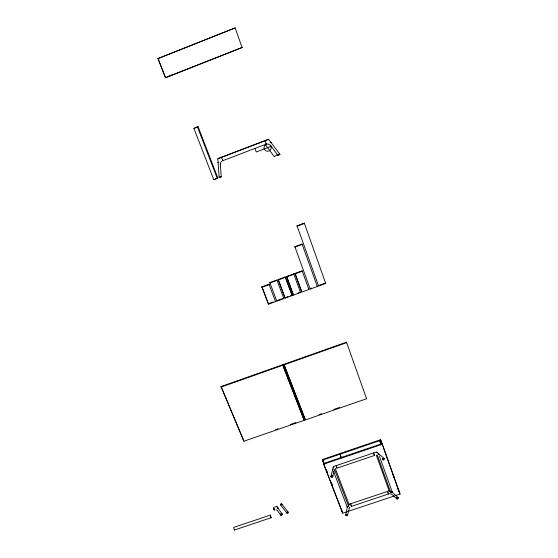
<?xml version="1.0" encoding="UTF-8"?>
<svg xmlns="http://www.w3.org/2000/svg" width="558" height="558" viewBox="0 0 558 558"><rect width="100%" height="100%" fill="white"/><g stroke="black" fill="none" stroke-linecap="round" stroke-linejoin="round"><path stroke-width="0.84" d="M387.936 492.7L388.459 494.032L387.475 491.452M234.276 529.954L233.683 527.408L270.386 515.076L271.014 517.74L270.386 515.076M220.312 164.394L220.661 162.552L221.882 161.143M278.051 508.436L277.8 507.829C275.931 508.178 280.116 509.015 276.726 506.413L273.594 507.466L274.271 510.089L274.104 508.673M330.831 476.574L331.25 477.285L332.191 477.181A0.795 0.691 -11.5 0 0 332.694 476.281L332.701 476.295A0.781 0.621 17.2 0 0 331.745 475.8L330.831 476.574L333.489 466.537L376.043 452.071L376.831 452.168L384.399 458.627L384.413 459.311L383.597 459.799A0.802 0.691 -15.9 0 1 382.642 459.485L382.586 459.332A0.802 0.691 -15.9 0 1 383.137 458.509L384.267 458.495M333.133 466.997L333.391 467.96M345.716 515.118L346.12 515.808L347.048 515.704A0.781 0.663 -11.6 0 0 347.543 514.839L347.515 514.776A0.774 0.6 16.3 0 0 346.602 514.337L345.716 515.118L347.334 507.062L347.871 506.531M347.334 507.062L347.111 506.79L348.611 506.287L349.001 504.306L335.219 468.246M347.048 515.704L347.076 515.557A0.774 0.6 16.3 0 0 347.564 514.922L347.515 514.776M347.571 515.16L349.434 507.585M332.721 476.623L334.228 470.282M278.777 155.068L277.842 155.25L279.976 154.44L268.6 139.214L217.829 158.605L219.161 177.556L221.233 176.733L220.312 164.387M271.042 517.747L234.248 530.1M271.007 142.29L270.163 142.771L271.069 142.423M219.134 177.528L219.782 177.116M165.433 77.729L242.095 47.507L165.433 77.729L157.942 58.583L235.113 27.9L242.095 47.507M220.012 177.026L221.226 176.712L220.368 176.956M217.292 178.393L217.787 177.869L198.027 126.575L193.912 128.389L213.791 179.725L217.292 178.393L197.483 127.008L198.027 126.575M213.791 179.725L217.787 177.869M278.142 154.852L277.849 155.194L278.421 154.866M349.399 507.62L349.985 507.117M277.27 154.524L274.355 156.742L265.357 144.606M277.912 155.396L279.663 154.064M221.428 157.154L222.719 160.718L266.229 144.124L264.938 140.539M336.118 465.623L336.941 468.183L374.509 455.447L373.588 452.908M388.403 493.997L351.505 506.364L350.661 503.755M351.407 506.266L350.947 505.06M157.942 58.583L235.162 27.928M169.158 75.895L171.341 75.037M193.912 128.389L197.483 127.008M217.718 158.87L268.81 139.361M218.004 162.657L218.903 162.315L218.004 162.504M271.181 146.294L256.241 151.985L254.992 148.561M297.016 225.795L304.298 223.102L304.445 223.437L297.156 226.136L297.016 225.795L318.597 286.031L325.712 283.457L304.298 223.102M294.861 246.713L302.073 244.055L302.213 244.425L294.987 247.075L294.861 246.713L310.206 289.065L317.307 286.498L302.073 244.055M269.821 282.585L276.908 279.997L283.848 298.607L276.803 301.153L269.821 282.585L269.905 283.004L277.005 280.416L276.908 279.997M278.191 279.53L285.291 276.942L292.183 295.587L285.124 298.139L278.191 279.53L285.124 298.139M286.589 276.475L293.703 273.88L300.539 292.559L293.466 295.119L286.589 276.475L293.466 295.119M294.994 273.406L302.122 270.811L308.916 289.532L301.829 292.099L294.994 273.406L301.829 292.099M278.296 279.942L285.41 277.354L285.291 276.942M286.7 276.88L293.829 274.285L293.703 273.88M295.126 273.818L302.262 271.216L302.122 270.811M261.925 286.84L268.998 284.266L275.519 301.613L268.489 304.159L261.925 286.84L268.489 304.159M262.002 287.265L269.082 284.692L268.998 284.266M269.186 303.426L273.085 302.017M285.012 297.7L288.144 296.57M290.495 295.719L292.064 295.147M298.056 292.985L300.406 292.134L300.539 292.559M311.629 288.067L310.053 288.639L310.206 289.065M221.052 386.548L282.676 364.744L304.173 420.341L243.909 441.204L221.052 386.548L243.909 441.204M284.022 364.827L283.917 364.304L346.49 342.166L346.692 342.661L284.022 364.827L305.393 419.923L366.571 398.747L346.49 342.166M221.066 387.099L282.78 365.267L282.676 364.744M275.582 429.604L278.017 428.76M290.216 424.533L295.907 422.566M319.099 414.531L321.548 413.687M333.761 409.46L339.466 407.486M323.696 464.165L322.545 459.478L380.605 439.697L382.376 444.21L323.696 464.165L342.682 513.193L400.058 494.067L382.139 443.603L323.542 463.538L342.507 512.509M380.835 440.297L322.698 460.099L324.582 464.967M281.099 513.953L282.432 514.204L281.616 515.173A0.781 0.67 -6.9 0 1 280.618 514.797L280.597 514.734A0.767 0.649 -41.7 0 1 281.023 513.841L281.099 513.953A0.781 0.67 -6.9 0 0 280.618 514.797L280.66 514.881A0.767 0.649 -41.7 0 0 281.539 515.076L281.616 515.173M348.297 504.544L389.861 490.656M376.322 455.216L389.149 490.894L390.628 492.254L392.141 491.751L392.365 492.365L391.374 492.01M398.203 497.638L396.996 497.555A0.767 0.621 -49 0 0 396.592 498.531L396.571 498.517A0.788 0.67 -15.4 0 0 397.54 498.894L398.342 498.42L398.335 497.764L392.155 492.093M279.244 154.552L279.976 154.44M374.013 454.079L374.502 455.426M274.264 509.963L273.755 508.757M265.978 143.413L266.229 144.103M389.254 493.816L391.458 493.963L396.703 498.726M275.833 509.789L277.173 510.249L280.709 514.95M277.856 155.263L270.477 145.275M221.163 176.691L220.354 176.628L220.389 177.221M383.137 458.509L383.032 458.418A0.781 0.649 -50.3 0 0 382.621 459.422L382.642 459.485M397.54 498.894L397.435 498.796A0.767 0.621 -49 0 1 396.592 498.531M376.831 452.168L377.278 453.075M281.769 503.923L288.144 512.118A0.788 0.663 -42.2 0 1 287.621 513.325A0.788 0.663 -42.2 0 1 286.882 512.446A0.788 0.663 -42.2 0 1 288.144 512.118M280.597 504.927L286.952 513.144M277.968 508.296L282.348 514.058M332.701 469.229L332.938 469.857L332.784 469.376M222.691 160.669L222.419 160.007M325.712 283.457L325.537 283.039L318.437 285.605L318.597 286.031M276.726 506.413L276.977 507.02M222.642 160.453L222.628 160.348M366.341 398.175L366.571 398.747M392.867 474.223L394.241 477.739M380.961 444.008L379.663 440.694L381.1 444.733M158.067 58.485L165.531 77.597M398.049 488.836L399.451 492.435M398.14 489.157L400.058 494.067M282.78 365.267L304.173 420.341M322.545 459.478L323.8 462.721M326.465 469.836L327.406 472.27M331.487 482.823L332.435 485.258M283.917 364.304L305.393 419.923M317.146 286.073L317.307 286.498M334.458 469.341L348.611 506.287M333.551 471.461L347.348 507.389M341.35 457.616L340.052 454.184L341.217 457.916M285.41 277.354L292.183 295.587M378.512 453.689L378.743 454.324L378.547 453.856M379.328 455.956L392.365 492.365M377.201 454.847L390.628 492.254M380.605 439.697L398.391 489.805M308.769 289.107L308.916 289.532M347.571 514.922L347.55 514.846A0.781 0.663 -11.6 0 0 346.567 514.462M336.439 466.816L336.941 468.183M382.586 459.339L382.607 459.415A0.781 0.649 -50.3 0 0 383.492 459.715M341.559 509.328L342.682 513.193M283.848 298.607L283.736 298.16L276.705 300.706L276.803 301.153M323.082 461.096L323.926 464.542M275.422 301.174L275.519 301.613M280.883 505.109A0.774 0.656 -42 0 1 280.555 504.181A0.774 0.656 -42 0 1 281.588 503.776A0.774 0.656 -42 0 1 281.741 504.774M331.696 475.89A0.795 0.691 -11.5 0 1 332.694 476.281A0.781 0.621 17.2 0 1 332.226 477.048M396.571 498.517A0.788 0.67 -15.4 0 1 397.094 497.638M264.241 149.056L264.011 148.128A3.69 3.613 -62.5 0 1 270.993 146.245L271.223 147.173A3.69 3.613 -62.5 0 1 264.241 149.056"/></g></svg>
